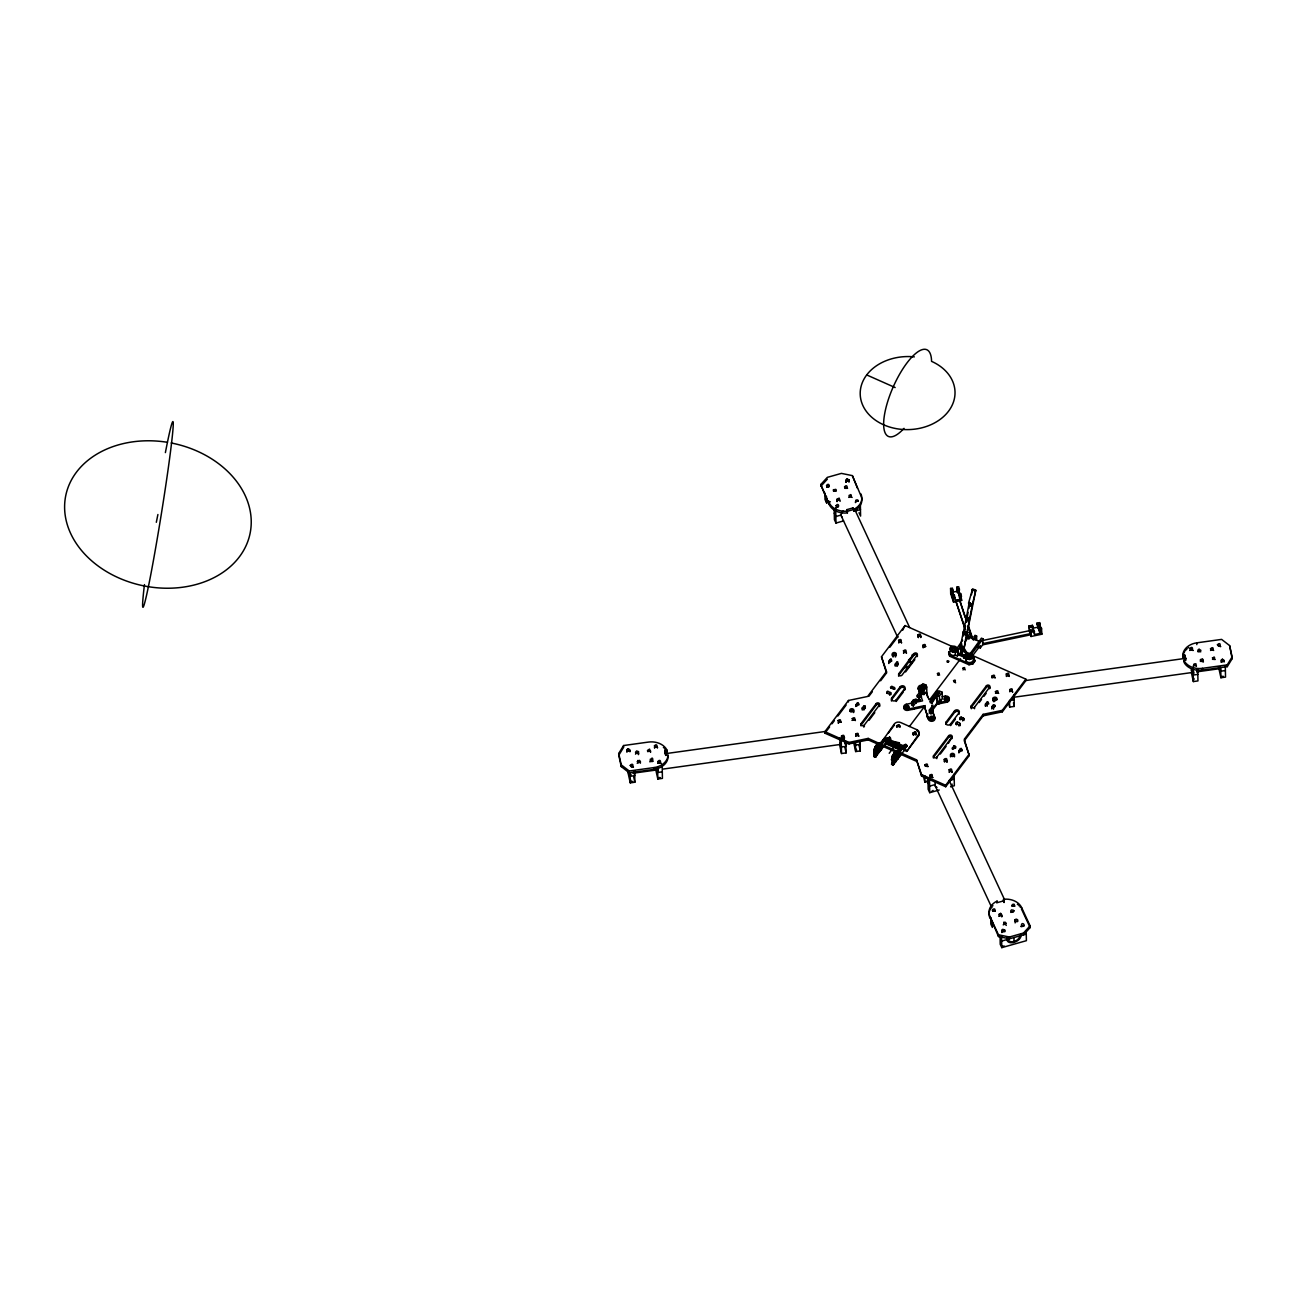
<?xml version="1.0" encoding="UTF-8"?>
<svg xmlns="http://www.w3.org/2000/svg" width="1297" height="1297" viewBox="0 0 1297 1297"><rect width="100%" height="100%" fill="white"/><g stroke="black" fill="none" stroke-linecap="round" stroke-linejoin="round"><path stroke-width="1.5" d="M994.442 698.532L995.058 701.077M950.831 651.353L950.831 647.835L953.457 646.668L956.051 647.819L956.084 649.019L953.473 647.852L950.847 649.035L950.831 647.835M956.051 647.819L956.067 651.337L956.035 650.154L953.425 651.321L950.814 650.17M966.946 654.985L966.962 656.169L969.589 655.001L972.183 656.152L972.166 654.969L969.556 653.818L966.946 654.985L965.876 659.833A3.729 2.87 -1.1 0 0 971.21 662.297A3.729 2.87 -1.1 0 0 972.069 657.514M972.166 654.969L972.166 658.487L972.15 657.287C962.958 659.557 972.912 653.656 970.853 658.86M629.142 770.645L629.061 773.725L629.158 771.067M840.018 737.717L839.905 744.024M845.028 743.149L845.044 742.111L845.984 746.342L841.38 746.991L840.456 742.743M1192.235 669.349L1191.992 672.495L1191.132 669.884M637.216 763.268C640.345 763.009 640.459 758.55 640.378 763.203M1203.438 662.005L1200.746 661.081L1203.211 660.74L1202.189 658.989L1200.422 659.606L1200.406 661.454M840.148 501.307L839.24 500.123L837.408 500.415L839.856 500.107L839.208 498.34L839.24 500.123M666.95 750.088L664.972 750.363L666.058 755.308L668.036 755.357A16.796 12.938 -1.1 0 1 654.061 767.565L629.223 771.002L621.231 764.825L618.718 753.492L623.598 745.532L648.435 742.079A16.796 12.938 -1.1 0 1 666.804 749.796L666.982 751.871L665.004 752.147L665.734 755.454M1182.832 657.141L1182.799 655.358L1184.777 655.082L1184.81 656.866L1182.848 656.833A16.796 12.938 -1.1 0 1 1183.577 653.639M1182.799 655.358L1182.799 655.05A16.796 12.938 -1.1 0 1 1196.774 642.842L1221.612 639.389L1229.621 645.582L1232.118 656.898L1232.15 658.681L1227.27 666.658L1202.432 670.111A16.796 12.938 -1.1 0 1 1184.064 662.394L1183.885 660.319L1185.863 660.043L1184.777 655.082M836.095 507.646C838.673 505.376 839.175 506.624 836.03 507.776M846.033 481.949L847.476 480.636L849.097 481.803M906.408 653.153L905.014 651.386L903.474 652.942M928.004 766.673C927.242 765.408 922.054 766.381 927.987 766.332M932.689 777.649L931.311 775.882L929.771 777.438M626.824 751.822C625.754 746.877 631.526 749.326 629.985 751.612M896.34 751.141L892.466 755.794L897.524 757.983L894.573 761.858L897.767 757.156L895.595 757.918L896.47 755.746L894.849 755.032L896.47 755.746L898.675 751.936L896.486 755.892L894.865 755.34M1189.868 650.462L1191.489 649.246L1192.981 650.559M1193.305 666.042L1194.926 664.826L1196.418 666.139M1224.044 660.53L1222.504 659.216L1220.882 660.416L1222.439 661.648L1224.044 660.449L1224.076 662.07M881.911 748.709L878.393 752.487L876.026 751.401L877.372 752.325L876.853 753.995L879.998 749.066L877.372 752.325L873.951 750.931L875.605 751.336L877.842 749.099L875.54 751.709L877.842 749.099L875.54 751.709L873.935 750.995L873.87 756.508L875.524 757.172L875.459 752.406L877.826 749.277L875.54 751.709C872.168 750.574 876.448 742.03 879.723 744.186L877.891 749.488L878.62 745.045L884.943 737.571M896.827 727.001L898.351 725.639L899.988 726.887M879.577 749.293L875.297 746.845L878.523 747.818L879.723 744.186L877.761 743.684L879.382 744.397L878.409 747.915L876.918 747.104L878.28 748.061L878.62 745.045L877.112 744.219L878.88 744.786C876.059 755.097 885.494 735.123 879.917 749.034L878.426 748.45M897.767 757.156L896.146 756.621L897.751 757.335C890.796 759.037 902.404 744.997 896.47 755.746L898.335 751.855L896.73 751.141L898.675 751.936L896.47 755.746L898.351 751.855L896.713 751.141M961.045 649.878L960.169 654.482L961.045 649.878L962.812 650.656L961.936 655.277L962.812 650.656M845.936 481.819L847.395 480.701L849 481.738M877.437 743.943L879.204 744.527L878.409 747.915L878.28 745.483L876.529 744.932L878.199 745.58L878.28 748.061L878.555 745.127L877.015 744.332L878.734 744.932L878.409 747.915C876.869 744.073 877.874 743.635 878.28 748.061L879.204 744.527L877.599 743.813L879.382 744.397L878.523 747.818M896 755.908L896 753.33L894.33 752.698L895.919 753.427L896 755.908L896.454 752.779L894.833 752.065L896.6 752.649C897.654 760.269 893.682 749.05 895.919 753.427L896 755.908L896.34 752.909L894.735 752.195L896.308 752.941L896.13 755.778L898.335 751.855L896.47 755.746L898.545 751.903L896.843 751.158M897.184 757.318L892.612 755.486L891.59 764.371L893.244 765.019M884.976 740.084L884.927 737.604L904.252 746.18L904.333 750.331L893.195 765.084C893.552 763.836 892.158 754.708 895.676 756.524L891.947 757.383L893.552 758.097L895.595 756.751L897.637 757.772L894.168 756.621L895.789 757.335C891.12 757.318 898.254 753.265 894.038 753.087L895.87 753.508L894.249 752.795M878.28 748.061L878.62 745.045L876.983 744.381M875.475 752.211L873.789 752.244L875.394 752.957L877.891 749.488L875.459 752.373L873.854 751.66L875.475 752.211L877.826 749.277L875.475 752.163L873.87 751.498L876.902 752.973M998.755 916.331L1000.344 915.179L1001.916 916.314M875.524 751.855L873.886 751.336L877.015 752.763L873.935 750.947L878.02 752.941L876.042 752.633L878.766 751.952L877.161 751.239L879.123 751.385L876.902 750.379L878.215 751.498M1196.774 671.765L1196.888 670.144L1197.52 672.981M852.21 720.402L853.815 719.17L855.388 720.386M855.647 735.966L857.252 734.75L858.825 735.966M863.851 708.551C858.484 709.491 869.055 701.888 863.851 708.551L863.883 710.043L865.31 707.449L863.834 707.303L862.262 710.043M895.157 665.993L896.843 663.61L898.173 663.61M906.538 652.926L904.933 651.516L903.652 653.072M932.835 777.422L931.23 776.028L929.933 777.568M962.974 669.9L964.109 669.025L965.211 669.884M959.764 719.235L960.947 718.522L964.011 720.484M955.565 746.505L954.203 745.71L952.322 748.207L953.717 748.823L955.565 746.505L955.5 748.174M991.962 677.845L993.551 676.612L995.107 677.731M991.8 708.843C992.724 704.239 996.907 708.551 994.588 704.855C990.243 704.774 992.497 711.469 994.929 705.844M1009.325 676.159L1008.207 674.667L1006.261 675.542L1006.407 676.467L1008.336 674.878L1009.163 676.467M958.061 649.278L957.008 650.672L958.224 651.207L957.786 653.493L963.136 655.18M961.045 645.711L962.244 646.246L961.369 648.403L960.072 647.835L966.216 618.442L967.432 618.977L967.724 617.437L966.508 616.902L965.552 619.026L967.432 618.977M962.812 633.455L963.768 631.331L964.984 631.866L964.692 633.406L962.812 633.455L964.692 633.406M969.248 602.489L970.043 602.846L969.167 605.018L968.567 603.073L972.588 588.838L975.798 590.265L963.752 649.829L966.07 653.769L966.962 652.991L964.644 649.051M966.508 616.902L968.956 604.029L969.751 604.386M969.167 605.018L970.043 602.846M963.655 635.87L965.519 626.062M966.265 622.155L968.129 612.346M968.859 608.439L969.605 604.515M971.469 594.723L972.215 590.8M961.369 648.403L962.244 646.246M964.093 634.022L964.984 631.866M966.832 619.593L967.724 617.437M962.017 648.695L963.979 648.678L962.017 648.695L963.055 646.603L964.271 647.138L969.443 619.869L967.481 619.885L969.443 619.869M964.741 634.314L965.779 632.223L966.995 632.758L966.022 634.882L964.741 634.314L965.779 632.223M967.481 619.885L968.519 617.794L969.734 618.329L972.183 605.456L970.61 605.65L972.183 605.456M962.309 648.532L962.601 646.992M965.049 634.152L965.341 632.612M967.789 619.723L968.081 618.183M970.61 605.65L970.902 604.11L972.474 603.916L975.798 590.265M962.763 648.143L963.055 646.603M968.227 619.334L968.519 617.794M970.918 605.488L971.21 603.964M971.372 605.099L971.664 603.559M963.298 649.262L964.271 647.138M968.762 620.452L969.734 618.329M971.502 606.039L972.474 603.916M963.752 649.829L963.979 648.678M882.544 746.229L896.762 752.503L896.13 755.778L897.443 752.049L895.822 751.336L897.751 751.903L896.34 755.648L898.318 751.855M875.637 751.158L874.032 750.444C876.01 752.082 878.555 745.013 876.334 745.224L878.15 745.645M849 497.432L850.573 496.346L852.145 497.416M156.321 522.302L157.91 514.504M875.702 750.785L874.113 749.99L875.702 750.85L877.874 748.888L874.227 749.52L875.832 750.233L877.874 748.888L875.702 750.85L874.081 750.136L875.686 750.898L877.874 748.888L875.718 750.704L874.097 750.071L875.832 750.233M626.84 751.579L629.515 750.866L626.791 750.104M654.434 747.753L655.942 746.699L657.579 747.704M896.535 751.141L898.237 751.855L896.422 755.665L897.443 752.049L895.481 751.547L897.102 752.26L896.13 755.778L897.102 752.26L895.319 751.66L896.924 752.373L896.13 755.778L896.454 752.779L894.703 752.228M855.355 501.923C862.813 498.68 851.075 500.042 858.128 501.274M638.61 754.206L638.513 751.676L637.459 753.33L635.465 752.244L636.632 750.963L638.464 751.595M626.921 751.66L628.153 750.623L629.872 751.547M630.699 780.016L630.942 781.151M654.482 747.834L656.104 746.78L657.433 747.721M657.919 763.398L659.379 762.279L661.016 763.268M852.34 720.37L853.961 719.316L855.307 720.565M855.777 735.934L857.398 734.896L858.744 736.129M1012.649 691.933L1011.66 690.247L1009.698 691.106M1190.014 650.381L1191.246 649.343L1192.964 650.267M1193.451 665.945C1201.395 662.475 1188.587 663.772 1196.418 665.831M1006.294 925.426L1005.062 923.934L1003.213 924.842M657.903 763.252L659.541 762.344L660.886 763.301M1001.835 931.862C1004.478 930.062 1006.229 931.894 1001.916 931.927M650.575 752.357L649.57 749.082L647.462 750.477L650.137 751.109L647.576 751.595M1210.571 650.462L1212.192 649.505L1213.668 650.478M879.496 743.44L881.247 744.235L878.766 748.029L880.971 744.073C877.08 741.576 882.43 745.807 878.62 747.785L877.145 747.185L878.62 747.785L880.955 744.073L878.766 748.029L877.145 747.494M1010.817 912.439C1013.735 911.823 1015.535 910.121 1011.465 909.91C1008.693 911.678 1014.384 913.364 1013.849 910.624M879.366 743.376L880.955 744.073L878.766 748.029L881.117 744.154L878.636 743.294L880.436 743.992L878.62 747.785L880.793 744.024L879.026 743.294L880.841 744.04L878.75 747.899L880.241 744.008L878.101 743.473L880.096 744.024L878.62 747.785C886.467 743.943 874.697 742.127 880.241 744.008L878.62 747.785L875.588 746.375L877.453 746.683L878.166 748.239L877.939 745.937L876.091 745.58L877.696 746.294L878.166 748.239M904.252 746.18C888.007 768.408 906.214 751.06 896.227 751.158L897.816 751.887L896.34 755.648L898.156 751.855L896.422 751.141M897.832 751.871L896.34 755.648L898.043 751.855L896.227 751.158L897.978 751.855L896.422 755.665L897.946 751.855L896.211 751.174M826.708 487.121C828.864 485.11 831.296 487.202 826.692 486.91M901.577 642.761L900.15 640.945L898.772 642.777M906.781 665.945L905.809 666.836M928.23 780.048L926.885 781.005M933.062 790.44L931.716 791.397M897.248 753.33L901.707 746.715L885.592 739.566L885.673 743.716L899.988 750.071M897.167 753.427L897.216 751.303L898.967 752.082L896.47 756.054L892.92 754.886L897.751 757.01M849.065 495.341C852.502 500.496 851.448 490.12 849.13 497.059M1014.903 919.832C1013.622 923.026 1021.015 920.432 1016.232 919.119C1013.038 919.768 1016.021 922.394 1017.756 921.519M887.861 739.874A1.686 1.297 -1.1 0 1 890.245 739.874L889.661 737.069L890.504 738.998M874.632 748.223L877.956 748.677L874.956 747.494L877.956 748.677L875.961 749.779L874.34 749.066L877.956 748.677L875.102 747.202L877.956 748.677L874.486 748.645L876.091 749.358M855.809 704.984C857.755 709.054 860.43 698.078 855.809 704.984L855.825 706.476C856.247 701.79 860.3 706.67 858.825 703.833M844.363 738.56L843.001 736.728L841.607 738.56M888.818 661.292C890.763 665.361 893.455 654.369 888.818 661.292L888.834 663.497M865.294 708.178L865.277 706.687M901.512 642.777L900.491 641.14L898.821 642.663M895.254 664.145C897.216 668.214 899.891 657.222 895.254 664.145L895.287 665.637M886.775 693.328C890.601 688.999 882.09 692.711 891.023 694.576M922.816 646.83L925.718 646.522M937.488 675.024L939.644 675.007M955.63 682.806L953.879 681.768M968.194 659.427L970.01 658.503L966.913 657.303L966.946 658.503L958.337 654.709L958.305 653.04M960.153 725.655C949.55 720.694 963.558 721.197 958.872 725.915M958.888 750.704C960.85 754.773 963.525 743.781 958.888 750.704L958.905 752.909M985.461 704.141C987.26 708.292 990.324 697.089 985.461 704.141L985.38 706.168M952.014 772.25L950.652 770.418L949.258 772.25M995.448 693.084L996.988 692.176L998.56 693.295M1012.6 692.031L1011.384 690.393L1009.698 691.755M898.967 752.082L896.486 755.892L898.837 752.017L896.486 755.892L893.309 754.222L895.173 754.546L895.887 756.102L895.66 753.8L893.811 753.444L895.416 754.157L895.887 756.102M896.486 755.892L898.691 751.936M1001.738 915.131L1000.798 913.445L998.739 914.401L999.809 915.779L1001.738 915.131L1001.77 916.914M890.391 739.89L890.439 739.825A1.686 1.297 -1.1 0 0 889.029 738.009L887.391 738.366L889.58 737.036M668.052 755.032L668.068 757.14A16.796 12.938 -1.1 0 1 654.11 769.348L629.256 772.785L621.263 766.608L618.75 755.276L623.63 747.315L623.598 745.532M1011.855 905.922C1019.183 903.085 1007.25 904.349 1014.805 905.971M1227.27 666.658L1227.238 664.875L1232.118 656.898M969.605 603.235L968.567 603.073M967.27 617.826L965.843 617.485M964.53 632.255L963.104 631.915M961.807 646.636L960.364 646.295M881.247 744.235L878.75 748.207L877.096 747.688M650.462 750.72L650.559 751.612M1197.925 651.743L1200.827 651.775M1212.387 657.692C1215.338 663.075 1215.159 652.683 1212.533 659.346M873.838 755.146L875.199 752.487L873.805 753.33L875.28 752.26L873.805 753.217M844.72 488.32L847.589 488.304M658.309 769.38L658.179 770.531M844.315 738.658C845.79 736.242 840.229 736.469 841.948 738.739M992.237 677.537L993.778 676.791L995.123 677.828M995.691 693.117L997.231 692.355L998.577 693.392M1193.84 671.927L1193.921 673.321M1193.97 678.477L1193.84 679.612M875.394 752.957L877.842 749.407M893.114 760.804L895.562 757.27L893.925 756.427L895.611 757.351L893.114 760.804L891.493 760.091L893.179 760.253L895.562 757.27L893.179 760.237L891.558 759.523L893.179 760.253L895.546 757.14L893.26 759.572L891.655 758.794L893.325 759.183L895.546 756.962L893.406 758.761L891.736 758.307L893.325 759.183L895.546 756.962L893.26 759.572L891.655 758.81L893.244 759.718L895.546 757.14L893.195 760.074L891.558 759.523M968.194 659.168L970.804 658.892M877.275 744.073L879.042 744.656L868.228 739.89L849.065 743.894L824.908 733.178L824.876 731.686L848.465 700.477L867.612 696.473L886.483 671.506L881.474 656.785L905.047 625.559L952.63 646.668M824.908 733.178L829.626 726.936M831.977 723.823L834.344 720.694M837.878 716.009L846.13 705.082M889.758 647.333L898.01 636.422M902.712 630.164L905.047 625.559M888.85 662.767L890.407 660.757L891.882 660.903M868.812 696.392L872.362 691.723M880.614 680.795L886.5 672.981L886.483 671.506M898.318 664.469L896.892 666.35L896.876 664.858M860.884 725.801A1.864 1.443 -1.1 0 1 861.127 725.072L861.111 723.596L876.188 703.606A1.864 1.443 -1.1 0 1 878.75 703.071A1.864 1.443 -1.1 0 1 879.415 705.033L879.447 706.525M898.853 675.137L898.837 673.646L913.915 653.672A1.864 1.443 -1.1 0 1 916.476 653.137A1.864 1.443 -1.1 0 1 917.141 655.098L917.174 656.59A1.864 1.443 -1.1 0 0 916.509 654.612A1.864 1.443 -1.1 0 0 913.947 655.147L898.853 675.137A1.864 1.443 -1.1 0 0 898.659 676.223M861.127 725.072L876.221 705.098L876.188 703.606M863.672 727.033A1.864 1.443 -1.1 0 0 864.353 726.498L864.321 725.023L879.415 705.033M917.141 655.098L902.047 675.072A1.864 1.443 -1.1 0 1 899.502 675.607A1.864 1.443 -1.1 0 1 898.837 673.646M868.99 720.354L874.794 712.669M905.565 671.943L914.855 659.654M891.509 701.045A2.562 1.978 -1.1 0 1 891.752 699.488L891.72 697.997L900.215 686.762A2.562 1.978 -1.1 0 1 903.717 686.032A2.562 1.978 -1.1 0 1 904.641 688.723L904.674 690.215M891.752 699.488L900.248 688.253L900.215 686.762M903.458 691.82L896.178 701.45L896.146 699.958L904.641 688.723M923.107 685.481A3.259 2.513 -1.1 0 0 918.292 688.318L920.205 693.944L920.076 687.394L922.88 683.681L926.058 685.092L926.739 687.053L926.852 693.603L923.675 692.193L923.545 685.643L924.339 686L917.271 695.37L917.287 696.846L918.908 697.559L925.977 687.896M918.292 688.318L920.902 697.105L920.74 689.372L923.545 685.643M888.494 732.886L894.379 725.072M923.675 692.193L913.299 705.925L911.694 705.211L911.629 702.244L913.493 699.78L916.055 699.245L916.136 703.396M880.225 744.543L884.943 738.301M922.167 690.101L924.356 687.183M917.287 696.846L917.757 695.922L919.362 696.635M913.299 705.925L913.25 702.958L916.055 699.245M918.908 697.559L918.876 696.084L925.945 686.713L926.739 687.053M873.87 756.508L874.843 755.211L876.464 755.924M956.748 648.63L962.633 640.232M875.475 757.221L886.613 742.468M958.37 649.343L961.888 644.074M965.422 639.389L970.14 633.147L968.535 632.433M965.308 641.383L968.762 636.811L980.046 641.804L976.576 646.376M950.069 651.467A3.729 2.87 -1.1 0 0 950.96 654.693A3.729 2.87 -1.1 0 0 955.208 655.115L957.397 655.958L958.224 651.207M957.397 655.958L958.337 654.709M973.625 640.134L974.971 635.287L976.592 636L976.673 640.167M975.214 639.664L976.592 636M889.207 753.281L894.784 745.888M909.408 726.531L925.247 705.568M930.111 699.115L960.574 658.795M965.86 658.827L963.817 657.919L963.768 655.244L966.913 653.202M911.726 703.136L906.246 704.271A3.259 2.513 -1.1 0 0 903.912 707.368A3.259 2.513 -1.1 0 0 907.9 709.135L924.21 705.714L928.49 719.446A3.259 2.513 -1.1 0 0 932.478 721.213A3.259 2.513 -1.1 0 0 934.813 718.133L932.235 710.545L937.001 704.239L936.856 696.505L939.66 692.793L938.866 692.452L931.83 703.298L930.225 702.585L930.192 701.093L937.261 691.723L936.483 691.382L936.547 694.657M930.679 701.661L932.883 698.743M935.088 695.841L937.261 691.723M963.817 657.919L964.757 656.671L964.773 657.563M931.83 703.298L931.797 701.807L938.866 692.452M942.206 692.258L942.335 698.807L939.531 702.52L939.401 695.97L942.206 692.258L939.028 690.847L936.483 691.382M929.349 710.091L932.154 706.379L932.883 711.323L931.019 713.788L929.414 713.074L929.349 710.091L930.97 710.805L931.019 713.788M971.242 654.466L983.029 638.854L981.424 638.14L969.637 654.353L965.406 652.472M898.886 751.141L901.723 747.396L885.608 740.263M930.97 710.805L932.819 708.34M972.41 655.958L980.256 645.582L980.305 647.965L976.673 646.36M891.59 764.371L892.304 763.398L893.876 764.176M980.305 647.965L982.656 644.836L983.029 638.854M904.009 750.185L906.749 751.401L918.519 734.605A4.669 3.599 -1.1 0 0 916.849 729.692L900.75 722.559A4.669 3.599 -1.1 0 0 894.363 723.888L882.592 740.684M972.831 663.951L974.696 660.27L973.69 657.32L974.712 661.454L972.831 663.951L969.005 664.761L949.663 656.185L948.642 652.051L949.663 656.185M906.749 751.401L918.535 735.788A4.669 3.599 -1.1 0 0 919.038 733.064M945.789 724.358A2.562 1.978 -1.1 0 1 946.113 723.596L946.08 722.105L954.576 710.869A2.562 1.978 -1.1 0 1 958.078 710.124A2.562 1.978 -1.1 0 1 959.002 712.831L959.034 714.323M946.113 723.596L954.608 712.361L954.576 710.869M955.386 719.138L950.539 725.558L950.506 724.066L959.002 712.831M933.354 757.934A1.864 1.443 -1.1 0 1 933.613 757.221L933.581 755.729L948.674 735.756A1.864 1.443 -1.1 0 1 951.236 735.221A1.864 1.443 -1.1 0 1 951.901 737.182L948.447 743.278M971.34 707.27L971.307 705.795L986.401 685.805A1.864 1.443 -1.1 0 1 988.963 685.27A1.864 1.443 -1.1 0 1 989.627 687.232L989.66 688.723A1.864 1.443 -1.1 0 0 988.979 686.762A1.864 1.443 -1.1 0 0 986.433 687.297L971.34 707.27A1.864 1.443 -1.1 0 0 971.323 708.713M933.613 757.221L948.707 737.247L948.674 735.756M936.839 758.648L936.807 757.156L951.901 737.182M974.566 708.697L974.533 707.222L989.627 687.232M940.309 754.043L946.129 746.359M979.203 702.552L981.521 699.488M983.856 696.408L986.174 693.328M955.63 747.818L954.235 747.185L952.468 749.326L952.452 747.85M985.477 705.633C985.898 700.947 989.951 705.827 988.476 702.99M972.766 655.601L1025.846 679.142L1002.273 710.351L983.11 714.355L964.255 739.322L969.281 755.535L945.708 786.744L921.551 776.044L916.509 759.831L900.977 752.941M983.11 714.355L983.142 715.847L964.287 740.814L969.281 755.535M958.921 752.195L960.477 750.169L961.952 750.315M945.708 786.744L945.675 785.269L969.264 754.043M983.142 715.847L1002.305 711.842L1025.878 680.617L1025.846 679.142M881.895 747.98L885.656 743.003L899.972 749.342M893.406 760.836L895.384 761.209L893.763 760.496L895.741 760.804L894.136 760.091L896.843 759.248L895.238 758.534L897.2 758.632M946.988 762.036C948.95 759.361 942.514 759.507 944.654 762.052C943 759.539 948.885 759.766 946.891 762.052M951.82 772.428C953.554 770.142 947.994 769.948 949.453 772.364M1011.984 905.954L1014.74 906.036M873.821 754.4L875.086 752.909M650.219 759.248C653.607 767.419 653.656 751.125 649.992 761.971M820.742 484.575L827.324 477.361L841.396 473.389L852.372 475.626L860.884 495.632A16.796 12.938 -1.1 0 1 854.026 510.986L852.972 507.921L846.811 509.656L847.119 512.947A16.796 12.938 -1.1 0 1 829.237 504.582L820.742 484.575L829.237 504.582M820.774 486.359L827.356 479.144M638.27 752.909L638.367 754.627M1004.024 900.75L997.863 902.485L996.842 901.204A16.796 12.938 -1.1 0 0 989.984 916.557L998.463 934.78L1009.439 937.018L1023.511 933.029L1030.094 925.815L1021.631 907.592A16.796 12.938 -1.1 0 0 1003.748 899.243L1004.056 902.534L1003.343 899.291M1030.094 925.815L1030.126 927.598L1023.544 934.813L1023.511 933.029M894.136 760.091L896.114 760.334L899.615 756.573L898.01 755.859M650.251 761.031L653.04 761.323M986.871 702.277L986.904 703.752M873.821 753.995L875.135 752.698M893.552 758.097L891.801 757.983L893.406 758.761L895.595 756.751L896.794 758.048M1212.598 659.281L1215.257 659.492M966.022 634.882L966.703 634.298L965.487 633.763M958.094 649.067L957.202 649.846L960.526 648.403M833.42 490.963C840.796 489.18 828.053 489.001 835.933 491.255M952.306 651.775C957.445 651.029 950.085 652.18 952.403 649.278C955.711 647.933 955.678 652.423 952.501 651.726M890.78 688.01L894.768 689.388M947.199 662.135C952.257 661.34 944.524 659.525 947.961 662.119M639.518 760.366L637.184 761.631L639.794 762.279M1003.878 922.329L1003.959 924.421L1006.31 923.351L1004.056 922.248L1003.991 924.064M906.668 746.44C904.641 742.711 901.48 749.18 905.987 747.494M873.805 752.99L875.28 752.26M853.685 511.148L853.993 509.202A16.796 12.938 -1.1 0 0 860.851 493.849M996.874 902.988L997.198 901.026M633.503 773.125L633.811 771.423L634.736 775.671L630.147 776.303L629.207 772.055M957.332 652.391L955.143 651.532A3.729 2.87 -1.1 0 1 950.053 650.235A3.729 2.87 -1.1 0 1 952.014 646.344A3.729 2.87 -1.1 0 1 956.943 647.981L956.975 648.062M905.809 747.575L905.906 747.542A1.686 1.297 -1.1 0 1 903.539 746.894A1.686 1.297 -1.1 0 1 904.836 745.175A1.686 1.297 -1.1 0 1 906.798 746.44M873.789 752.714L877.826 749.277L875.459 752.373L873.854 751.66M829.286 501.355L827.47 501.291M951.431 785.869L952.16 784.118M1004.494 946.145L1002.678 946.08M893.406 758.761L891.801 757.983L893.422 758.648L895.595 756.751L893.422 758.648L891.817 757.934L893.406 758.696L895.595 756.751L892.06 756.929L895.676 756.524L892.822 755.065M937.131 698.645L937.131 700.623M824.876 492.925L825.005 499.458L826.578 502.847L830.356 501.777M846.844 511.44L853.004 509.705M841.121 515.022L835.852 516.514L834.279 513.142M834.214 509.867L834.409 519.675L835.981 523.064L843.553 520.908M903.458 668.182L909.132 666.577M923.286 775.638L924.907 782.286L928.701 781.216M934.894 784.653L929.609 786.144L928.052 782.772M954.219 779.173L948.95 780.664A7.474 4.507 -24.9 0 1 948.739 781.978M927.955 777.86L928.166 789.306L929.738 792.678L939.206 790.003M950.571 786.793L954.349 785.723L954.138 774.277M1006.942 939.595L1001.657 941.087L1000.1 937.715L1000.214 944.265L1001.787 947.637L1026.397 940.682L1026.203 930.857M989.984 916.557L998.495 936.564L1009.471 938.801L1026.267 934.132M847.136 478.869L845.936 479.809L846.503 481.041L849.065 480.02L847.136 478.869L847.168 480.652M632.725 781.459L631.574 781.491M660.286 777.633L658.795 777.535M1222.244 661.081L1220.931 662.054L1223.379 661.194L1222.244 661.081L1222.293 659.216M1223.379 676.337L1222.228 676.385M950.588 588.449L952.565 598.16L952.501 595.193L954.3 594.804L955.305 600.56L959.829 599.619L958.823 593.864L960.623 593.491L961.644 600.43L953.522 602.132L950.701 593.799L950.588 588.449L952.403 588.076L953.133 591.335L951.09 591.027L953.133 591.335M959.213 589.324L959.277 592.291L957.462 592.68L956.91 587.119L958.71 586.747L959.456 590.022L957.413 589.697L959.456 590.022M951.301 590.524L953.1 590.151M957.64 590.394L957.624 589.211L959.423 588.822M956.991 591.286L952.484 592.226L952.955 593.621L951.139 593.994M953.522 602.132L953.441 597.966L955.257 597.593M959.829 599.619L959.764 596.636L961.58 596.263M1036.935 624.376L1036.919 623.192L1039.627 622.625L1040.178 628.17L1038.362 628.559L1037.843 624.197L1036.935 624.376L1038.313 625.576L1037.843 624.197M1038.589 629.24L1039.967 630.439L1039.059 630.634L1038.573 628.056L1041.28 627.489L1041.848 634.217L1031.018 636.487L1028.813 626.078L1032.428 625.332L1032.898 626.71L1032.947 629.693L1029.332 630.439L1030.515 633.909M1037.405 625.77L1037.389 624.587L1040.097 624.019M1029.332 630.439L1029.283 627.472L1032.898 626.71M1032.947 629.693L1032.477 628.299L1037.892 627.164M979.089 641.237L1029.429 630.699L1029.445 631.898M982.656 644.836L1030.45 634.833L1030.466 630.942L1034.066 630.18L1034.601 634.541L1040.016 633.406L1039.967 630.439M1039.059 630.634L1039.043 629.434L1041.75 628.867M1031.018 636.487L1030.937 632.32L1034.552 631.574M982.64 643.652L1030.434 633.649M1040.016 633.406L1039.546 632.028L1041.361 631.639L1041.28 627.489M949.647 655.001L968.972 663.561L972.799 662.767M936.856 696.505L939.401 695.97M916.104 702.212L922.556 700.866L920.87 695.905M936.596 697.932L928.879 699.537L926.188 691.641M942.173 696.765L945.189 696.132A3.259 2.513 -1.1 0 1 949.177 697.899A3.259 2.513 -1.1 0 1 946.842 700.98L946.859 702.18L937.001 704.239M946.842 700.98L936.985 703.055L932.219 709.362L934.813 718.133M906.246 704.271L906.263 705.471A3.259 2.513 -1.1 0 0 903.928 708.551A3.259 2.513 -1.1 0 0 907.916 710.318L924.226 706.914M824.876 731.686L849.032 742.403L868.196 738.398L881.83 744.575L886.532 738.317L886.564 739.971M965.049 629.223L955.646 600.495L959.488 599.684L966.995 621.798M1199.012 649.262L1197.796 650.186L1198.266 651.37L1200.909 650.364L1199.109 649.246L1199.141 651.029M893.811 757.221L892.19 756.508L895.676 756.524L892.644 755.421M1026.17 680.471L1186.171 658.26M1183.885 660.319L1184.031 660.611A16.796 12.938 -1.1 0 0 1202.4 668.328L1227.238 664.875M1014.205 697.202L1192.219 672.495M1198.217 671.651L1220.234 668.603M1197.828 674.391L1193.24 675.024L1192.3 670.776M1225.389 670.565L1220.801 671.197L1219.861 666.95L1219.553 668.668L1219.018 667.355M664.939 753.735L824.941 731.524M1008.871 703.46L1009.666 707.06L1014.27 706.427L1014.059 694.981M1191.376 672.559L1193.353 681.573L1197.958 680.925L1197.747 669.479M1218.532 666.934L1220.915 677.747L1225.519 677.099L1225.292 665.653M844.331 740.02L841.267 740.441L841.51 753.525L846.114 752.892L845.887 741.446M632.968 773.239L656.979 769.915M662.978 769.072L840.991 744.365M844.996 743.813L854.982 742.419M662.297 771.845L657.709 772.477L656.768 768.246L656.46 769.948L655.925 768.635M627.472 770.24L630.261 782.853L634.865 782.221L634.655 770.758M655.439 768.213L657.822 779.027L662.427 778.395L662.183 765.295M853.685 742.549L855.68 751.563L860.284 750.931L860.089 741.106M847.525 512.899L847.087 511.148A16.796 12.938 -1.1 0 1 829.205 502.798M1003.375 901.075L1003.781 901.026A16.796 12.938 -1.1 0 1 1004.3 900.977M893.795 741.544L899.421 742.808L897.005 742.97M969.718 658.536L969.54 659.654M879.479 750.768L877.518 750.671L880.096 751.093L878.588 750.25M876.399 748.564L877.956 748.677L874.891 747.639L878.426 749.066M894.087 756.475L892.514 755.697L895.676 756.524M1000.506 913.396L1000.538 915.179M876.415 752.228L878.393 752.487M895.416 754.157L893.552 753.816L895.773 756.313L893.017 754.708L895.773 756.313L894.525 755.6M877.696 746.294L875.848 745.97L879.706 749.147M839.11 498.307L837.132 498.875L836.97 501.323M876.934 748.142L878.636 748.628M878.701 748.401L877.031 747.915L880.031 749.471L878.377 748.969M878.539 748.855L876.821 748.353L880.047 749.293L875.199 747.023L878.053 748.45L877.194 747.088M894.735 755.778L896.422 756.264M891.882 686.405C886.029 688.058 901.107 690.263 891.882 686.405L891.914 687.88M961.142 717.111C955.289 718.765 970.286 720.873 961.142 717.111L961.174 718.603M893.244 759.718L891.606 759.199L893.195 760.074M894.995 751.936L896.762 752.503M895.141 751.79L896.924 752.373M894.298 756.524L897.07 757.529M894.346 755.924L892.676 755.34L894.427 755.778M915.212 731.719L912.926 733.032L915.309 733.859L915.455 731.832L915.779 734.734A1.686 1.297 -1.1 0 0 915.747 733.032A1.686 1.297 -1.1 0 0 913.38 733.048A1.686 1.297 -1.1 0 0 913.364 734.88M905.776 744.202C898.108 747.85 910.737 745.467 905.89 745.435M891.59 759.312L893.211 759.912L895.546 757.14L893.195 760.026L891.59 759.361M891.72 758.405L893.357 759.021L895.546 756.962L893.276 759.523L891.655 758.794L896.114 760.334M891.72 758.469L893.341 759.118M899.194 724.618C891.266 727.098 903.717 726.936 899.21 725.801M915.487 733.032L913.396 733.145L913.266 734.767A1.686 1.297 -1.1 0 1 916.039 734.799M889.937 738.366L889.126 738.123A1.686 1.297 -1.1 0 0 887.553 739.955C886.24 737.863 890.844 740.619 890.52 737.944M878.831 743.278L880.533 743.992L878.75 747.899L880.274 744.008L878.491 743.311L880.096 744.024M878.653 743.278L880.614 744.008L878.701 747.818L880.614 744.008L878.701 747.818L880.436 743.992L878.426 743.327M896.908 751.174L898.545 751.903M866.704 374.93L895.157 387.56M971.68 589.616L974.906 591.059M970.902 604.11L971.793 604.515M967.773 618.345L969.054 618.912M974.031 636.535L975.652 637.249M965.033 632.774L966.314 633.341M974.063 638.319L975.684 639.032M962.309 647.154L963.59 647.722M956.748 648.046L958.353 648.759M963.752 651.062L968.827 653.315A3.729 2.87 -1.1 0 1 973.253 655.763A3.729 2.87 -1.1 0 1 969.832 659.006A3.729 2.87 -1.1 0 1 965.811 656.266L963.768 655.244M960.704 654.012L962.471 654.807M917.271 695.37L918.876 696.084M930.192 701.093L931.797 701.807M917.757 696.23L919.378 696.943M888.105 691.398L890.958 692.906L889.612 695.208M911.629 702.244L913.25 702.958M885.624 740.879L901.723 748.061M903.993 749.001L906.733 750.217M885.64 741.689L901.739 748.888L901.707 746.715M885.64 742.046L901.755 749.261M885.656 742.37L899.972 748.774M885.656 742.678L899.972 749.082M879.188 743.327L880.793 744.024M883.727 745.289L899.534 752.422L897.637 751.547M900.442 754.173L916.541 761.323M894.379 752.617L896 753.33M875.345 746.764L879.917 749.034M893.066 754.627L896.47 756.054M876.707 747.915L874.956 747.494M879.35 749.244L880.971 749.958M878.718 750.088L880.323 750.801M896.308 758.113L897.913 758.826L892.352 756.086L893.957 756.816M894.914 757.805L897.816 758.956M878.361 750.558L879.982 751.271M876.042 752.633L877.664 753.346L875.345 753.233L876.95 753.946M893.941 761.242L895.627 761.842M893.763 761.469L895.497 762.02M893.698 761.566L895.303 762.279M875.751 754.011L877.356 754.724M875.54 754.287L877.291 754.805M916.509 759.831L921.519 774.552L945.675 785.269M892.514 763.122L894.184 763.771M874.551 755.6L876.205 756.264M874.291 755.956L875.897 756.67M891.996 763.803L893.617 764.533M874.032 756.281L875.653 756.994M891.752 764.144L893.357 764.857M897.362 751.368L899.259 752.26M879.642 743.521L881.538 744.397M879.933 743.684L881.83 744.575L879.82 749.066L878.312 748.32M857.901 501.128L856.069 501.128L855.469 502.588M1202.676 660.919L1202.805 659.216M877.258 752.422L875.751 751.612L877.129 752.568M876.804 747.737L878.053 748.45M956.229 723.24L956.456 724.845M856.652 750.071L856.02 749.034M631.104 774.812L630.488 773.774M894.038 758.972L895.352 759.961M876.318 751.109L877.647 752.114M894.622 755.421L895.773 756.313M925.62 646.538L923.545 646.263L923.172 647.852M877.194 749.942L878.507 751.093M895.189 757.318L896.519 758.518M918.357 637.557C916.217 635.027 922.637 634.849 920.692 637.54C922.426 635.222 916.882 635.076 918.341 637.459M838.494 723.175L839.029 721.391L841.121 722.234M1001.933 930.889C1008.563 932.673 1000.376 925.491 1001.9 932.543M638.497 753.379L636.568 752.779L635.514 754.189M841.088 722.056L838.77 721.31L838.17 722.996M666.982 751.871L666.836 751.579A16.796 12.938 -1.1 0 0 665.912 750.12M857.495 488.337L852.372 475.626M858.89 506.17L860.462 509.543L855.193 511.05A7.474 4.507 -24.9 0 0 854.204 508.927M859.019 512.72L860.592 516.093L860.365 504.646M855.063 510.175L909.635 627.537M852.972 507.921L853.653 509.364M846.811 509.656L847.492 511.115M841.477 516.401L897.767 637.427M1021.469 909.002A16.796 12.938 -1.1 0 1 1021.663 909.392L1030.126 927.598M949.128 780.454L1004.559 899.664M934.699 784.847L991.832 907.705M633.39 767.03C630.601 765.425 629.402 766.77 633.422 767.176M848.968 479.647L849.016 481.43M1220.526 646.441C1217.786 644.771 1216.943 645.825 1220.639 646.587M1040.794 631.104L1041.848 634.217M1036.919 623.192L1037.389 624.587M1038.573 628.056L1039.043 629.434M1034.131 633.163L1034.601 634.541M1028.813 626.078L1029.283 627.472M1030.466 630.942L1030.937 632.32M959.277 592.291L960.688 596.458L960.623 593.491M956.91 587.119L957.624 589.211M959.391 593.767L961.644 600.43M958.823 593.864L959.764 596.636M968.259 625.478L972.637 638.383M965.146 617.453L959.488 599.684M968.275 626.678L972.669 639.567M955.646 600.495L965.552 629.612M952.501 595.193L953.441 597.966M926.463 693.571L927.679 697.154M920.076 687.394L920.74 689.372M924.21 705.714L928.49 719.446M886.5 672.981L881.474 656.785M906.587 744.948L906.603 746.132M993.599 698.645L994.215 699.975L993.518 698.321M628.218 771.067L628.786 772.412L628.964 771.002M1232.15 658.681L1229.621 645.582M1184.81 656.866L1185.539 660.173M1013.524 697.056L1014.141 699.877L1009.552 700.526L1009.666 707.06M1013.476 702.828L1014.27 706.427M993.113 698.224L993.907 701.823M859.538 741.56L860.154 744.381L855.55 745.029L854.934 742.192M859.084 745.516L860.284 750.931M844.914 747.494L846.114 752.892M839.516 744.527L841.51 753.525M633.666 776.806L634.865 782.221M956.019 724.407L957.364 722.105M983.11 643.036L983.126 644.22M1220.736 667.923L1220.915 677.747M1202.4 668.328L1202.432 670.111M1196.774 642.842L1196.807 644.625M1193.11 668.49L1193.353 681.573M1039.627 622.625L1039.724 627.975M1039.497 629.045L1039.546 632.028M1038.313 625.576L1038.362 628.559M1032.428 625.332L1032.477 628.299M1021.631 907.592L1021.663 909.392M1015.097 921.129L1015.146 922.913M1013.962 937.618L1014.043 941.476M1009.439 937.018L1009.471 938.801M1002.273 710.351L1002.305 711.842M1005.402 922.248L1005.434 924.031M1004.851 929.917L1004.883 931.7M1001.576 936.191L1001.787 947.637M998.463 934.78L998.495 936.564M993.307 705.13L993.34 706.606M993.502 707.708L993.534 709.2M991.897 706.995L991.929 708.486M992.27 920.886L992.383 927.42L990.827 924.048L990.697 917.498M987.066 704.855L987.098 706.346M986.401 685.805L986.433 687.297M974.696 660.27L974.712 661.454M970.14 633.147L970.221 637.313L968.81 639.178L968.762 636.811M969.556 653.818L969.589 655.001M968.972 663.561L969.005 664.761M968.373 656.525L968.421 658.908M968.194 656.72L968.243 659.103M965.811 656.266L965.876 659.719M963.558 718.181L963.59 719.673M962.617 719.43L962.65 720.921M961.92 749.536L961.936 751.028M960.202 718.36L960.234 719.851M957.413 589.697L957.462 592.68M959.78 723.175L959.812 724.666M960.299 748.823L960.331 750.315M954.3 594.804L954.365 597.787M955.273 651.483L955.354 655.05M952.89 590.654L952.955 593.621M953.457 646.668L953.473 647.852M953.862 745.97L953.895 747.461M945.189 696.132L945.221 697.316A1.864 1.443 -1.1 0 0 945.075 699.813A1.864 1.443 -1.1 0 0 947.88 698.548A1.864 1.443 -1.1 0 0 945.091 697.316A3.259 2.513 -1.1 0 1 949.193 699.083A3.259 2.513 -1.1 0 1 946.859 702.18M932.154 706.379L932.235 710.545M929.495 779.594L929.738 792.678M926.058 685.092L926.123 688.367M924.777 775.752L924.907 782.286M921.519 774.552L921.551 776.044M918.519 734.605L918.535 735.788M916.849 729.692L916.882 730.892M913.915 653.672L913.947 655.147M913.493 699.78L913.558 702.747M913.688 733.875L913.72 735.075M907.9 709.135L907.916 710.318M896.665 662.264L896.697 663.756M894.298 687.475L894.33 688.95M890.228 659.411L890.261 660.903M890.52 692.468L890.553 693.96M868.196 738.398L868.228 739.89M863.656 705.973L863.689 707.465M862.246 707.838L862.278 709.329M857.22 703.12L857.252 704.595M855.501 741.754L855.68 751.563M845.984 480.49L846.017 482.273M848.465 700.477L848.481 701.969M849.032 742.403L849.065 743.894M837.019 499.848L837.051 501.631M835.738 489.277L835.771 491.06M835.722 509.964L835.981 523.064M826.448 496.297L826.578 502.847M664.972 750.363L665.004 752.147M657.611 767.581L657.822 779.027M654.061 767.565L654.11 769.348M637.978 760.399L638.011 762.182M630.083 773.044L630.261 782.853M629.223 771.002L629.256 772.785M628.105 748.758L628.137 750.541M621.231 764.825L621.263 766.608M618.718 753.492L618.75 755.276M1020.739 934.456A7.474 4.507 -24.9 0 1 1013.135 942.595A7.474 4.507 -24.9 0 1 1007.834 936.953M990.016 918.341A16.796 12.938 -1.1 0 1 990.243 909.181M990.665 908.435A16.796 12.938 -1.1 0 1 991.686 907.008M992.594 906.003A16.796 12.938 -1.1 0 1 992.918 905.679M1017.367 904.349A16.796 12.938 -1.1 0 1 1017.756 904.641M1018.81 905.533A16.796 12.938 -1.1 0 1 1019.134 905.857M1020.042 906.846A16.796 12.938 -1.1 0 1 1020.317 907.187M937.018 787.425A7.474 4.507 -24.9 0 1 935.786 782.01M1019.669 935.753A6.063 3.664 -24.9 0 1 1013.508 941.606A6.063 3.664 -24.9 0 1 1008.418 938.217M663.399 747.542A16.796 12.938 -1.1 0 1 663.756 747.834M664.761 748.774A16.796 12.938 -1.1 0 1 665.069 749.099M833.728 490.866A7.474 4.507 -24.9 0 1 835.155 489.682M912.326 663.286A7.474 4.507 -24.9 0 1 908.646 659.541M912.034 655.034A7.474 4.507 -24.9 0 1 913.72 654.077M842.11 517.13A7.474 4.507 -24.9 0 1 843.115 511.067M912.342 662.232A6.063 3.664 -24.9 0 1 910.299 658.244M912.504 655.763A6.063 3.664 -24.9 0 1 915.569 654.288M1183.934 652.861A16.796 12.938 -1.1 0 1 1184.81 651.37M1185.62 650.316A16.796 12.938 -1.1 0 1 1186.22 649.651M1186.885 649.019A16.796 12.938 -1.1 0 1 1187.241 648.711M1188.36 647.835A16.796 12.938 -1.1 0 1 1188.765 647.576M934.797 716.933A3.259 2.513 -1.1 0 1 932.462 720.03A3.259 2.513 -1.1 0 1 928.474 718.262M920.124 688.691A1.864 1.443 -1.1 0 1 920.14 686.648A1.864 1.443 -1.1 0 1 922.783 686.648M940.941 699.229A1.864 1.443 -1.1 0 1 938.363 701.207M918.325 689.518A3.259 2.513 -1.1 0 1 919.184 687.086M919.865 688.14A1.864 1.443 -1.1 0 1 921.486 687.41M947.345 700.753A1.864 1.443 -1.1 0 1 944.719 700.769M944.167 699.748A1.864 1.443 -1.1 0 1 946.048 698.305A1.864 1.443 -1.1 0 1 947.912 699.748M929.852 719.17A1.864 1.443 -1.1 0 1 931.911 717.354A1.864 1.443 -1.1 0 1 933.273 719.495M905.76 708.924A1.864 1.443 -1.1 0 1 905.776 706.881A1.864 1.443 -1.1 0 1 908.419 706.881A1.864 1.443 -1.1 0 1 908.403 708.908M927.533 717.63A1.686 1.297 -1.1 0 1 927.047 716.722M914.045 708.729A1.686 1.297 -1.1 0 1 911.143 708.729M927.858 716.349A1.686 1.297 -1.1 0 1 927.874 714.112M939.758 702.407A1.686 1.297 -1.1 0 1 936.937 703.655M921.583 696.846A1.686 1.297 -1.1 0 1 921.194 694.479M903.523 747.607A1.686 1.297 -1.1 0 1 906.003 746.813M896.762 726.823A1.686 1.297 -1.1 0 1 898.464 725.526A1.686 1.297 -1.1 0 1 900.134 726.806M974.533 707.222A1.864 1.443 -1.1 0 1 971.972 707.757A1.864 1.443 -1.1 0 1 971.307 705.795M876.221 705.098A1.864 1.443 -1.1 0 1 879.642 706.184M948.707 737.247A1.864 1.443 -1.1 0 1 951.252 736.712A1.864 1.443 -1.1 0 1 951.933 738.674M936.807 757.156A1.864 1.443 -1.1 0 1 934.245 757.691A1.864 1.443 -1.1 0 1 933.581 755.729M864.321 725.023A1.864 1.443 -1.1 0 1 861.775 725.558A1.864 1.443 -1.1 0 1 861.111 723.596M895.708 656.704A2.059 1.589 -1.1 0 1 895.287 656.963M893.228 656.963A2.059 1.589 -1.1 0 1 892.806 656.72M892.206 655.601A2.059 1.589 -1.1 0 1 894.282 654.012A2.059 1.589 -1.1 0 1 896.324 655.585M849.843 711.372A2.059 1.589 -1.1 0 1 852.615 710.318A2.059 1.589 -1.1 0 1 853.588 712.572M993.145 701.029A2.059 1.589 -1.1 0 1 994.167 698.775A2.059 1.589 -1.1 0 1 996.923 699.813M950.506 756.832A2.059 1.589 -1.1 0 1 952.501 754.838A2.059 1.589 -1.1 0 1 954.479 756.832M954.608 712.361A2.562 1.978 -1.1 0 1 959.261 712.702M950.506 724.066A2.562 1.978 -1.1 0 1 947.005 724.796A2.562 1.978 -1.1 0 1 946.08 722.105M900.248 688.253A2.562 1.978 -1.1 0 1 905.014 689.388M896.146 699.958A2.562 1.978 -1.1 0 1 892.644 700.688A2.562 1.978 -1.1 0 1 891.72 697.997M904.025 428.35A47.405 15.661 -66.1 0 1 883.743 421.071A47.405 15.661 -66.1 0 1 908.419 361.069A47.405 15.661 -66.1 0 1 931.57 361.36A47.405 36.527 -1.1 0 1 936.175 422.011A47.405 36.527 -1.1 0 1 861.694 402.556A47.405 36.527 -1.1 0 1 914.336 356.87M171.188 442.974A94.081 72.745 11.6 0 1 232.05 565.022A94.081 72.745 11.6 0 1 72.259 536.699A94.081 72.745 11.6 0 1 167.443 442.309M165.384 452.604A94.081 3.291 -80.8 0 1 171.317 444.968A94.081 3.291 -80.8 0 1 150.565 575.771A94.081 3.291 -80.8 0 1 144.453 584.59M917.838 731.459A4.669 3.599 -1.1 0 1 918.568 732.189M826.562 485.516C830.42 489.601 829.513 481.317 826.562 485.516M835.965 505.749C839.953 509.786 838.981 501.355 835.965 505.749M992.351 910.056C995.739 914.272 996.064 905.809 992.351 910.056M1021.144 926.625C1027.84 926.317 1021.193 920.659 1021.436 925.62C1026.219 927.306 1022.684 924.291 1021.161 926.463M1210.49 648.905C1213.652 653.185 1214.462 644.658 1210.49 648.824M844.525 486.975C848.287 491.125 847.735 482.76 844.542 486.91M630.229 765.441C633.568 769.672 634.087 761.339 630.245 765.376M654.401 746.034C658.292 750.088 657.563 741.933 654.418 745.888M657.838 761.615C661.551 765.749 661.211 757.416 657.838 761.55M1189.835 648.597C1193.337 652.78 1193.418 644.528 1189.868 648.451M1217.445 644.755C1220.672 649.051 1221.401 640.621 1217.445 644.755M837.992 720.581C840.083 725.363 842.596 717.111 837.992 720.581M841.429 736.145C843.52 740.944 846.033 732.675 841.429 736.145M852.242 718.603C854.334 723.386 856.847 715.133 852.242 718.603M855.68 734.167C857.771 738.966 860.284 730.697 855.68 734.167M898.578 640.361C900.669 645.16 903.182 636.892 898.578 640.361M903.442 650.818C905.533 655.601 908.046 647.349 903.442 650.818M917.919 634.898C920.011 639.68 922.524 631.428 917.919 634.898M922.783 645.339C924.874 650.137 927.387 641.869 922.783 645.339M918.503 700.121C919.735 702.942 921.21 698.078 918.503 700.121M918.503 699.521C919.719 702.342 921.194 697.478 918.503 699.521M923.286 693.311C923.659 697.17 925.928 691.739 923.286 693.311M931.749 705.406C931.943 709.394 934.57 703.655 931.749 705.406M937.455 673.532C938.931 676.921 940.698 671.084 937.455 673.532M924.891 764.857C926.982 769.656 929.479 761.388 924.891 764.857M929.738 775.314C931.83 780.097 934.343 771.845 929.738 775.314M953.554 680.666C955.03 684.054 956.813 678.218 953.554 680.666M944.216 759.394C946.307 764.176 948.82 755.924 944.216 759.394M962.99 668.182C964.465 671.57 966.233 665.734 962.99 668.182M949.08 769.834C951.171 774.633 953.684 766.365 949.08 769.834M991.978 676.029C994.069 680.828 996.582 672.559 991.978 676.029M995.431 691.609C997.523 696.392 1000.019 688.14 995.431 691.609M1006.229 674.051C1008.32 678.85 1010.833 670.581 1006.229 674.051M1009.682 689.631C1011.757 694.414 1014.27 686.162 1009.682 689.631M897.978 751.855L896.422 755.665L897.978 751.855M878.28 745.483L876.61 744.835L878.28 745.483M992.789 911.078L995.237 911.11L992.789 911.078M875.199 752.487L873.805 753.654L875.199 752.487M901.739 748.434L885.624 741.3L901.739 748.499M628.818 773.677L628.04 771.164L628.899 773.774M930.695 718.846A1.864 1.443 -1.1 0 0 933.5 717.598A1.864 1.443 -1.1 0 0 930.711 716.349A1.864 1.443 -1.1 0 0 930.695 718.846M906.133 707.951A1.864 1.443 -1.1 0 0 908.938 706.703A1.864 1.443 -1.1 0 0 906.149 705.471A1.864 1.443 -1.1 0 0 906.133 707.951M951.431 756.313A2.059 1.589 -1.1 0 0 954.511 754.935A2.059 1.589 -1.1 0 0 951.447 753.573A2.059 1.589 -1.1 0 0 951.431 756.313M993.875 700.121A2.059 1.589 -1.1 0 0 996.955 698.743A2.059 1.589 -1.1 0 0 993.891 697.381A2.059 1.589 -1.1 0 0 993.875 700.121M893.195 655.471A2.059 1.589 -1.1 0 0 896.292 654.093A2.059 1.589 -1.1 0 0 893.228 652.731A2.059 1.589 -1.1 0 0 893.195 655.471M850.751 711.664A2.059 1.589 -1.1 0 0 853.848 710.286A2.059 1.589 -1.1 0 0 850.783 708.924A2.059 1.589 -1.1 0 0 850.751 711.664"/></g></svg>
